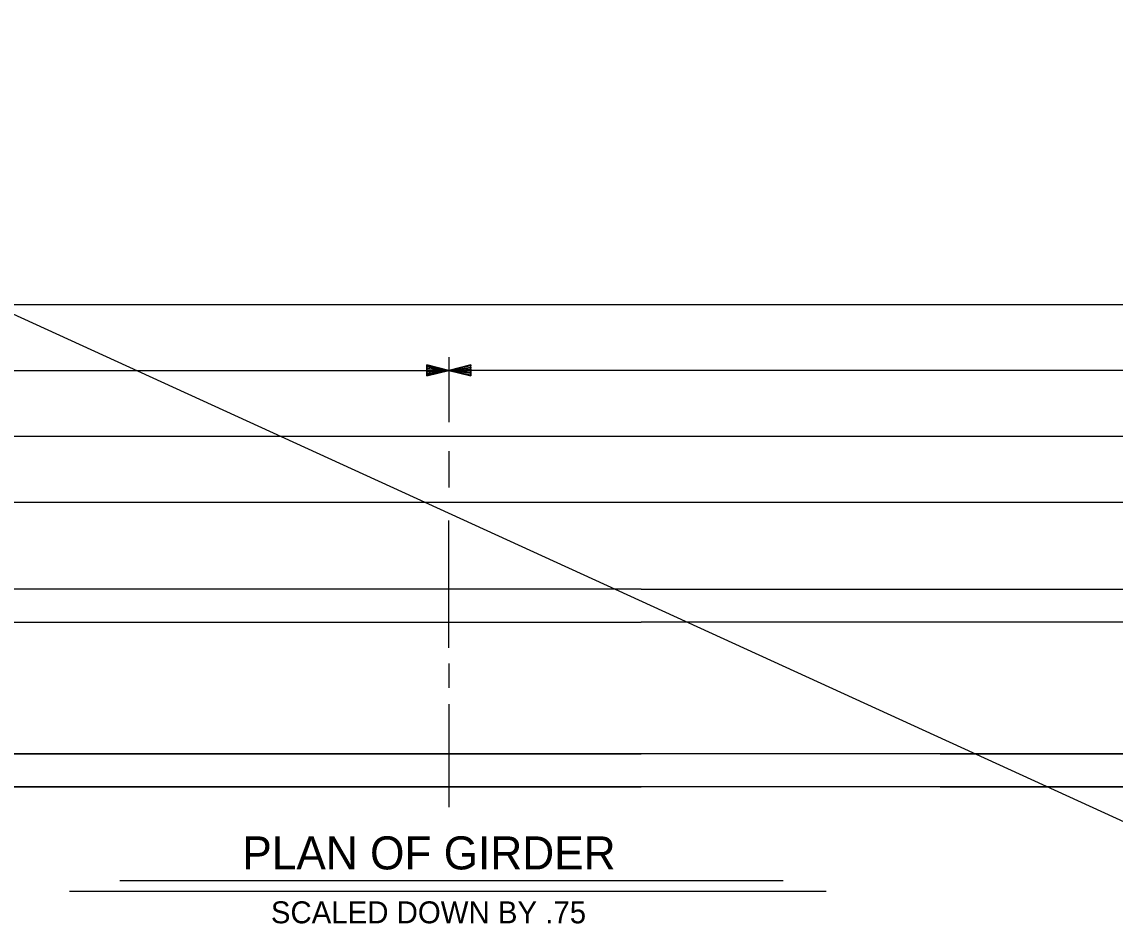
# Model space of a CAD drawing. Extents: x -25.6 to 34.8, y -0.7 to 26.3.
# Drawn here: x 9.76 to 15.98, y 7.69 to 12.82 of the extents above; entities that cross this region are included whole.
import ezdxf

# ---------------------------------------------------------------- set-up
doc = ezdxf.new("R2010")
doc.units = 0
for name, color, linetype in [('Dimension Lines', 7, 'Continuous'), ('Mis Center Lines', 7, 'Continuous'), ('Sup Concrete Girder Lines', 7, 'Continuous'), ('Text', 7, 'Continuous'), ('User Information Notes', 7, 'Continuous')]:
    doc.layers.add(name, color=color, linetype=linetype)

msp = doc.modelspace()

# ---------------------------------------------------------------- linework, layer by layer
at = {"layer": 'Dimension Lines'}
for p, q in [((-21.0838, 25.2416), (34.8391, -0.3329)), ((3.3771, 11.2117), (21.0073, 11.2117)), ((3.3771, 10.8367), (12.1922, 10.8367)), ((21.0073, 10.8367), (12.1922, 10.8367)), ((5.3829, 10.4617), (19.0016, 10.4617)), ((5.3829, 10.0867), (19.0016, 10.0867))]:
    msp.add_line(p, q, dxfattribs=at)
for points in [[(12.0672, 10.8367), (12.0672, 10.8305), (12.1922, 10.8367), (12.0672, 10.8242), (12.0672, 10.818), (12.1922, 10.8367), (12.0672, 10.8117), (12.0672, 10.8055), (12.1922, 10.8367), (12.0672, 10.868), (12.0672, 10.8617), (12.1922, 10.8367), (12.0672, 10.8555), (12.0672, 10.8492), (12.1922, 10.8367), (12.0672, 10.843), (12.0672, 10.8055), (12.0672, 10.868), (12.1922, 10.8367), (12.0672, 10.8055)], [(12.3172, 10.8367), (12.3172, 10.8305), (12.1922, 10.8367), (12.3172, 10.8242), (12.3172, 10.818), (12.1922, 10.8367), (12.3172, 10.8117), (12.3172, 10.8055), (12.1922, 10.8367), (12.3172, 10.868), (12.3172, 10.8617), (12.1922, 10.8367), (12.3172, 10.8555), (12.3172, 10.8492), (12.1922, 10.8367), (12.3172, 10.843), (12.3172, 10.8055), (12.3172, 10.868), (12.1922, 10.8367), (12.3172, 10.8055)]]:
    msp.add_lwpolyline(points, dxfattribs=at)
at = {"layer": 'Mis Center Lines'}
for p, q in [((12.1922, 10.9116), (12.1922, 10.5418)), ((12.1922, 10.3765), (12.1922, 10.1703)), ((12.1922, 9.2579), (12.1922, 9.9822)), ((12.1922, 9.1694), (12.1922, 9.0294)), ((12.1922, 8.9368), (12.1922, 8.3506))]:
    msp.add_line(p, q, dxfattribs=at)
at = {"layer": 'Sup Concrete Girder Lines'}
for points in [[(13.286, 9.592), (3.3771, 9.592), (3.3771, 9.4045), (13.286, 9.4045)], [(13.286, 9.592), (14.9857, 9.592)], [(14.9857, 9.592), (21.0073, 9.592), (21.0073, 9.4045), (14.9857, 9.4045)], [(15.0461, 8.6545), (3.3771, 8.6545), (13.286, 8.6545), (3.3771, 8.6545), (3.3771, 8.467), (13.286, 8.467), (3.3771, 8.467), (3.3771, 9.4045)], [(14.9857, 9.4045), (13.286, 9.4045)], [(14.9857, 8.467), (21.0073, 8.467), (21.0073, 9.4045)], [(14.9857, 8.6545), (21.0073, 8.6545), (21.0073, 8.467), (13.286, 8.467)], [(20.6323, 8.6545), (21.0073, 8.6545), (14.9857, 8.6545)]]:
    msp.add_lwpolyline(points, dxfattribs=at)
at = {"layer": 'Text'}
for points in [[(10.3207, 7.9336), (12.2297, 7.9336), (14.0938, 7.9336)], [(14.3383, 7.8706), (12.2297, 7.8706), (10.0337, 7.8706)]]:
    msp.add_lwpolyline(points, dxfattribs=at)

# ---------------------------------------------------------------- texts
msp.add_text('PLAN OF GIRDER', height=0.187969, dxfattribs=at).set_placement((11.017, 7.9966))
at = {"layer": 'User Information Notes'}
msp.add_text('SCALED DOWN BY .75', height=0.125, dxfattribs=at).set_placement((11.1794, 7.6899))

doc.saveas('drawing.dxf')
